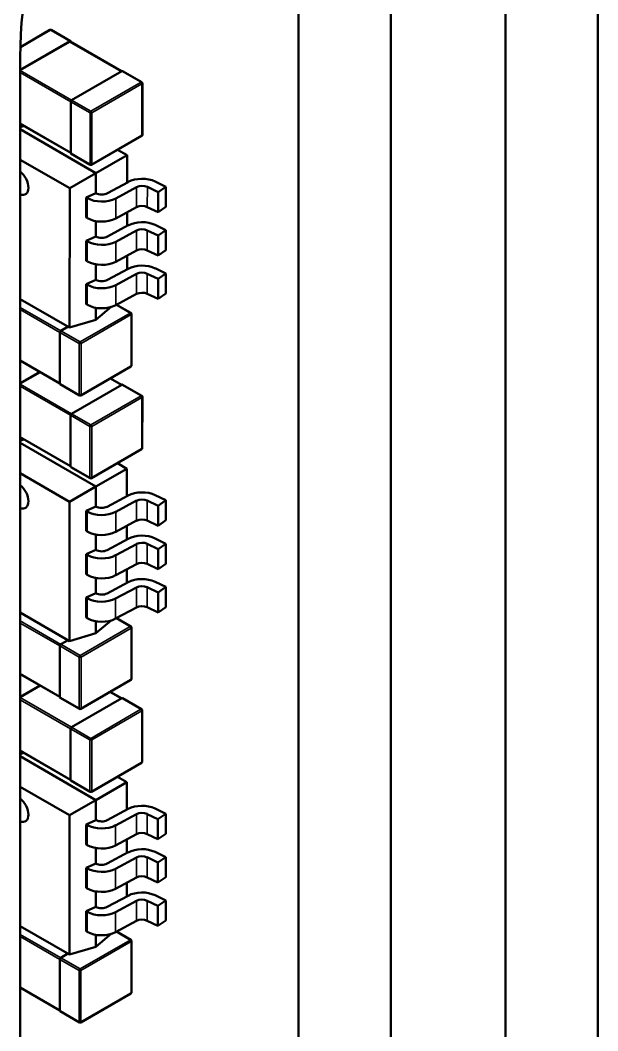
# Model space of a CAD drawing. Header units: millimetres. Extents: x 3100 to 5091, y 868 to 1900.
# Drawn here: x 4134.22 to 4141.3, y 1654.08 to 1666.45 of the extents above; entities that cross this region are included whole.
import ezdxf

# ---------------------------------------------------------------- set-up
doc = ezdxf.new("R2010")
doc.units = ezdxf.units.MM
doc.header["$LTSCALE"] = 1.8
doc.layers.add('외형선(ISO)', color=7, linetype='Continuous', lineweight=50)
doc.layers.add('좁은 외형선(ISO)', color=7, linetype='Continuous', lineweight=35)

msp = doc.modelspace()

# ---------------------------------------------------------------- linework, layer by layer
at = {"layer": '외형선(ISO)'}
for p, q in [((4138.763, 1650.73), (4138.763, 1672.537)), ((4137.63, 1650.076), (4137.63, 1672.048)), ((4140.164, 1642.16), (4140.164, 1670.737)), ((4141.295, 1670.084), (4141.295, 1641.507)), ((4134.226, 1666.123), (4134.587, 1666.332)), ((4134.603, 1666.332), (4134.84, 1666.195)), ((4134.832, 1666.195), (4134.224, 1665.844)), ((4134.224, 1665.84), (4134.828, 1666.188)), ((4134.836, 1666.189), (4135.466, 1665.826)), ((4134.843, 1666.185), (4134.843, 1666.188)), ((4134.224, 1637.424), (4134.224, 1666.002)), ((4134.854, 1665.473), (4135.468, 1665.827)), ((4135.476, 1665.828), (4135.712, 1665.691)), ((4135.72, 1665.05), (4135.72, 1665.677)), ((4134.843, 1664.826), (4134.843, 1665.453)), ((4134.843, 1664.828), (4134.224, 1665.185)), ((4134.224, 1665.141), (4134.271, 1665.158)), ((4134.224, 1665.116), (4135.152, 1664.58)), ((4135.712, 1665.037), (4135.098, 1664.682)), ((4135.417, 1664.866), (4135.532, 1664.8)), ((4134.83, 1664.394), (4134.224, 1664.744)), ((4135.082, 1664.682), (4134.846, 1664.819)), ((4135.152, 1664.58), (4135.532, 1664.8)), ((4135.532, 1664.8), (4135.532, 1664.464)), ((4135.152, 1664.58), (4134.83, 1664.394)), ((4135.152, 1664.58), (4135.152, 1664.336)), ((4135.291, 1664.334), (4135.546, 1664.471)), ((4135.877, 1664.476), (4136.009, 1664.412)), ((4134.829, 1662.69), (4134.83, 1664.394)), ((4135.648, 1664.408), (4135.393, 1664.271)), ((4135.913, 1664.346), (4135.781, 1664.41)), ((4136.009, 1664.412), (4135.913, 1664.346)), ((4135.913, 1664.101), (4135.913, 1664.346)), ((4136.009, 1664.167), (4136.009, 1664.412)), ((4135.031, 1664.283), (4135.152, 1664.336)), ((4135.031, 1664.038), (4135.031, 1664.283)), ((4135.046, 1664.274), (4135.031, 1664.283)), ((4135.648, 1664.163), (4135.393, 1664.026)), ((4135.532, 1664.1), (4135.532, 1663.933)), ((4135.913, 1664.101), (4135.78, 1664.165)), ((4136.009, 1664.167), (4135.913, 1664.101)), ((4135.046, 1664.029), (4135.031, 1664.038)), ((4135.152, 1663.993), (4135.152, 1663.805)), ((4135.291, 1663.803), (4135.546, 1663.941)), ((4135.648, 1663.877), (4135.393, 1663.74)), ((4135.913, 1663.815), (4135.78, 1663.879)), ((4135.877, 1663.946), (4136.009, 1663.882)), ((4136.009, 1663.882), (4135.913, 1663.815)), ((4136.009, 1663.637), (4136.009, 1663.882)), ((4135.031, 1663.752), (4135.152, 1663.805)), ((4135.031, 1663.507), (4135.031, 1663.752)), ((4135.046, 1663.744), (4135.031, 1663.752)), ((4135.912, 1663.57), (4135.913, 1663.815)), ((4135.648, 1663.632), (4135.393, 1663.495)), ((4135.912, 1663.57), (4135.78, 1663.634)), ((4136.009, 1663.637), (4135.912, 1663.57)), ((4135.046, 1663.499), (4135.031, 1663.507)), ((4135.532, 1663.57), (4135.532, 1663.402)), ((4135.152, 1663.462), (4135.152, 1663.274)), ((4135.291, 1663.273), (4135.546, 1663.41)), ((4135.877, 1663.415), (4136.009, 1663.351)), ((4135.031, 1663.222), (4135.152, 1663.274)), ((4135.648, 1663.347), (4135.393, 1663.209)), ((4135.912, 1663.285), (4135.78, 1663.349)), ((4136.009, 1663.351), (4135.912, 1663.285)), ((4135.912, 1663.04), (4135.912, 1663.285)), ((4136.009, 1663.106), (4136.009, 1663.351)), ((4135.031, 1662.977), (4135.031, 1663.222)), ((4135.046, 1663.213), (4135.031, 1663.222)), ((4134.224, 1663.039), (4134.829, 1662.69)), ((4135.648, 1663.102), (4135.393, 1662.964)), ((4135.912, 1663.04), (4135.78, 1663.104)), ((4136.009, 1663.106), (4135.912, 1663.04)), ((4135.046, 1662.968), (4135.031, 1662.977)), ((4135.337, 1662.942), (4135.152, 1662.784)), ((4135.152, 1662.932), (4135.152, 1662.784)), ((4135.404, 1662.97), (4135.58, 1662.869)), ((4134.829, 1662.69), (4135.152, 1662.784)), ((4135.588, 1662.855), (4135.588, 1662.228)), ((4134.711, 1662.003), (4134.711, 1662.63)), ((4134.722, 1662.65), (4134.81, 1662.701)), ((4134.224, 1662.286), (4134.711, 1662.005)), ((4134.224, 1662.286), (4134.225, 1662.286)), ((4134.465, 1662.147), (4134.224, 1662.008)), ((4134.224, 1662.004), (4134.469, 1662.145)), ((4134.966, 1661.86), (4135.58, 1662.214)), ((4134.714, 1661.996), (4134.95, 1661.86)), ((4135.328, 1662.068), (4135.465, 1661.989)), ((4134.854, 1661.636), (4135.467, 1661.991)), ((4135.475, 1661.991), (4135.712, 1661.855)), ((4135.719, 1661.214), (4135.72, 1661.841)), ((4134.842, 1660.99), (4134.842, 1661.617)), ((4134.842, 1660.992), (4134.224, 1661.349)), ((4134.224, 1661.305), (4134.27, 1661.322)), ((4134.224, 1661.28), (4135.151, 1660.744)), ((4135.711, 1661.2), (4135.098, 1660.846)), ((4135.416, 1661.03), (4135.531, 1660.963)), ((4134.829, 1660.558), (4134.224, 1660.907)), ((4135.082, 1660.846), (4134.845, 1660.982)), ((4135.151, 1660.744), (4135.531, 1660.963)), ((4135.531, 1660.963), (4135.531, 1660.627)), ((4135.151, 1660.744), (4134.829, 1660.558)), ((4135.151, 1660.744), (4135.151, 1660.499)), ((4135.29, 1660.498), (4135.545, 1660.635)), ((4135.876, 1660.64), (4136.008, 1660.576)), ((4134.829, 1658.854), (4134.829, 1660.558)), ((4135.647, 1660.572), (4135.393, 1660.434)), ((4135.912, 1660.51), (4135.78, 1660.574)), ((4136.008, 1660.576), (4135.912, 1660.51)), ((4136.008, 1660.331), (4136.008, 1660.576)), ((4135.03, 1660.447), (4135.151, 1660.499)), ((4135.03, 1660.202), (4135.03, 1660.447)), ((4135.045, 1660.438), (4135.03, 1660.447)), ((4135.912, 1660.265), (4135.912, 1660.51)), ((4135.647, 1660.327), (4135.393, 1660.189)), ((4135.531, 1660.264), (4135.531, 1660.097)), ((4135.912, 1660.265), (4135.78, 1660.329)), ((4136.008, 1660.331), (4135.912, 1660.265)), ((4135.045, 1660.193), (4135.03, 1660.202)), ((4135.151, 1660.157), (4135.151, 1659.969)), ((4135.29, 1659.967), (4135.545, 1660.104)), ((4135.647, 1660.041), (4135.393, 1659.904)), ((4135.912, 1659.979), (4135.78, 1660.043)), ((4135.876, 1660.109), (4136.008, 1660.045)), ((4136.008, 1660.045), (4135.912, 1659.979)), ((4136.008, 1659.8), (4136.008, 1660.045)), ((4135.03, 1659.916), (4135.151, 1659.969)), ((4135.03, 1659.671), (4135.03, 1659.916)), ((4135.045, 1659.907), (4135.03, 1659.916)), ((4135.912, 1659.734), (4135.912, 1659.979)), ((4135.647, 1659.796), (4135.393, 1659.659)), ((4135.912, 1659.734), (4135.78, 1659.798)), ((4136.008, 1659.8), (4135.912, 1659.734)), ((4135.045, 1659.662), (4135.03, 1659.671)), ((4135.531, 1659.733), (4135.531, 1659.566)), ((4135.151, 1659.626), (4135.151, 1659.438)), ((4135.29, 1659.436), (4135.545, 1659.574)), ((4135.876, 1659.579), (4136.008, 1659.515)), ((4135.03, 1659.385), (4135.151, 1659.438)), ((4135.647, 1659.51), (4135.392, 1659.373)), ((4135.912, 1659.448), (4135.78, 1659.512)), ((4136.008, 1659.515), (4135.912, 1659.448)), ((4135.912, 1659.203), (4135.912, 1659.448)), ((4136.008, 1659.27), (4136.008, 1659.515)), ((4135.03, 1659.14), (4135.03, 1659.385)), ((4135.045, 1659.377), (4135.03, 1659.385)), ((4134.224, 1659.203), (4134.829, 1658.854)), ((4135.647, 1659.265), (4135.392, 1659.128)), ((4135.912, 1659.203), (4135.78, 1659.267)), ((4136.008, 1659.27), (4135.912, 1659.203)), ((4135.045, 1659.132), (4135.03, 1659.14)), ((4135.337, 1659.106), (4135.151, 1658.948)), ((4135.151, 1659.095), (4135.151, 1658.948)), ((4135.403, 1659.134), (4135.58, 1659.032)), ((4134.829, 1658.854), (4135.151, 1658.948)), ((4135.588, 1659.019), (4135.587, 1658.392)), ((4134.71, 1658.167), (4134.71, 1658.794)), ((4134.722, 1658.814), (4134.81, 1658.864)), ((4134.224, 1658.45), (4134.71, 1658.169)), ((4134.465, 1658.311), (4134.224, 1658.172)), ((4134.224, 1658.168), (4134.468, 1658.309)), ((4134.966, 1658.023), (4135.579, 1658.378)), ((4135.327, 1658.232), (4135.464, 1658.153)), ((4134.713, 1658.16), (4134.95, 1658.023)), ((4134.853, 1657.8), (4135.467, 1658.154)), ((4135.475, 1658.155), (4135.711, 1658.019)), ((4135.719, 1657.378), (4135.719, 1658.005)), ((4134.842, 1657.153), (4134.842, 1657.78)), ((4134.842, 1657.155), (4134.224, 1657.512)), ((4134.224, 1657.469), (4134.27, 1657.485)), ((4134.224, 1657.443), (4135.151, 1656.908)), ((4135.711, 1657.364), (4135.097, 1657.01)), ((4135.415, 1657.193), (4135.531, 1657.127)), ((4134.828, 1656.722), (4134.224, 1657.07)), ((4135.081, 1657.01), (4134.845, 1657.146)), ((4135.151, 1656.908), (4135.531, 1657.127)), ((4135.531, 1657.127), (4135.53, 1656.791)), ((4135.151, 1656.908), (4134.828, 1656.722)), ((4135.151, 1656.908), (4135.151, 1656.663)), ((4135.876, 1656.804), (4136.008, 1656.74)), ((4134.828, 1655.017), (4134.828, 1656.722)), ((4135.29, 1656.661), (4135.544, 1656.799)), ((4135.647, 1656.735), (4135.392, 1656.598)), ((4135.911, 1656.673), (4135.779, 1656.737)), ((4136.008, 1656.74), (4135.911, 1656.673)), ((4136.008, 1656.495), (4136.008, 1656.74)), ((4135.03, 1656.61), (4135.151, 1656.663)), ((4135.03, 1656.365), (4135.03, 1656.61)), ((4135.045, 1656.602), (4135.03, 1656.61)), ((4135.911, 1656.428), (4135.911, 1656.673)), ((4135.647, 1656.49), (4135.392, 1656.353)), ((4135.911, 1656.428), (4135.779, 1656.492)), ((4136.008, 1656.495), (4135.911, 1656.428)), ((4135.045, 1656.357), (4135.03, 1656.365)), ((4135.151, 1656.32), (4135.151, 1656.132)), ((4135.53, 1656.428), (4135.53, 1656.26)), ((4135.29, 1656.131), (4135.544, 1656.268)), ((4135.647, 1656.205), (4135.392, 1656.067)), ((4135.911, 1656.143), (4135.779, 1656.207)), ((4135.876, 1656.273), (4136.008, 1656.209)), ((4136.008, 1656.209), (4135.911, 1656.143)), ((4136.008, 1655.964), (4136.008, 1656.209)), ((4135.03, 1656.08), (4135.151, 1656.132)), ((4135.03, 1655.835), (4135.03, 1656.08)), ((4135.045, 1656.071), (4135.03, 1656.08)), ((4135.911, 1655.898), (4135.911, 1656.143)), ((4135.647, 1655.96), (4135.392, 1655.822)), ((4135.911, 1655.898), (4135.779, 1655.962)), ((4136.008, 1655.964), (4135.911, 1655.898)), ((4135.045, 1655.826), (4135.03, 1655.835)), ((4135.53, 1655.897), (4135.53, 1655.73)), ((4135.151, 1655.79), (4135.151, 1655.601)), ((4135.29, 1655.6), (4135.544, 1655.737)), ((4135.876, 1655.742), (4136.008, 1655.678)), ((4135.03, 1655.549), (4135.151, 1655.601)), ((4135.647, 1655.674), (4135.392, 1655.537)), ((4135.911, 1655.612), (4135.779, 1655.676)), ((4136.008, 1655.678), (4135.911, 1655.612)), ((4135.911, 1655.367), (4135.911, 1655.612)), ((4136.008, 1655.433), (4136.008, 1655.678)), ((4135.03, 1655.304), (4135.03, 1655.549)), ((4135.045, 1655.54), (4135.03, 1655.549)), ((4134.224, 1655.366), (4134.828, 1655.017)), ((4135.647, 1655.429), (4135.392, 1655.292)), ((4135.911, 1655.367), (4135.779, 1655.431)), ((4136.008, 1655.433), (4135.911, 1655.367)), ((4135.045, 1655.295), (4135.03, 1655.304)), ((4135.336, 1655.269), (4135.151, 1655.112)), ((4135.151, 1655.259), (4135.151, 1655.112)), ((4135.403, 1655.298), (4135.579, 1655.196)), ((4134.828, 1655.017), (4135.151, 1655.112)), ((4135.587, 1655.182), (4135.587, 1654.555)), ((4134.71, 1654.331), (4134.71, 1654.958)), ((4134.721, 1654.977), (4134.809, 1655.028)), ((4134.224, 1654.613), (4134.71, 1654.333)), ((4134.965, 1654.187), (4135.579, 1654.541)), ((4134.713, 1654.323), (4134.949, 1654.187))]:
    msp.add_line(p, q, dxfattribs=at)
for centre, start, end in [((4134.595, 1666.318), 59.9906, 120), ((4135.704, 1665.677), 359.9906, 59.9906), ((4135.704, 1665.05), 300, 359.9906), ((4135.09, 1664.696), 239.9906, 300), ((4135.572, 1662.855), 359.9906, 59.9906), ((4135.572, 1662.228), 300, 359.9906), ((4134.958, 1661.874), 239.9906, 300), ((4135.704, 1661.841), 359.9906, 59.9906), ((4135.703, 1661.214), 300, 359.9906), ((4135.09, 1660.86), 239.9906, 300), ((4135.572, 1659.019), 359.9906, 59.9906), ((4135.571, 1658.392), 300, 359.9906), ((4134.958, 1658.037), 239.9906, 300), ((4135.703, 1658.005), 359.9906, 59.9906), ((4135.703, 1657.378), 300, 359.9906), ((4135.089, 1657.023), 239.9906, 300), ((4135.571, 1655.182), 359.9906, 59.9906), ((4135.571, 1654.555), 300, 359.9906), ((4134.957, 1654.201), 239.9906, 300)]:
    msp.add_arc(centre, 0.016, start, end, dxfattribs=at)
for centre, major_axis, ratio, start_param, end_param in [((4137.76, 1668.043), (2.5, 4.33), 0.57735, 5.497787, 8.63938), ((4134.828, 1666.175), (0.008, 0.0139), 0.577241, 0, 0.785493), ((4134.832, 1666.181), (0.008, 0.0139), 0.577241, 5.497882, 7.068678), ((4135.468, 1665.814), (0.008, 0.0139), 0.577241, 0, 0.785493), ((4134.854, 1665.46), (0.008, 0.0139), 0.577241, 0.785493, 2.356289), ((4134.854, 1664.833), (-0.008, -0.0139), 0.577241, 5.497882, 6.283185), ((4134.201, 1664.472), (0.088, -0.152), 0.57735, 5.686113, 8.451054), ((4135.716, 1664.366), (0.25, 0), 0.57746, 0.872759, 2.321383), ((4135.716, 1664.366), (-0.1, 0), 0.57746, 4.014352, 5.462975), ((4135.223, 1664.376), (-0.25, 0), 0.57746, 0.785493, 2.321383), ((4135.223, 1664.376), (0.1, 0), 0.57746, 3.927086, 5.462975), ((4135.716, 1664.121), (-0.1, 0), 0.57746, 4.014352, 5.462975), ((4135.223, 1664.131), (-0.25, 0), 0.57746, 0.785493, 2.321383), ((4135.716, 1663.835), (0.25, 0), 0.57746, 0.872759, 2.321383), ((4135.716, 1663.835), (-0.1, 0), 0.57746, 4.014352, 5.462975), ((4135.223, 1663.846), (-0.25, 0), 0.57746, 0.785493, 2.321383), ((4135.223, 1663.846), (0.1, 0), 0.57746, 3.927086, 5.462975), ((4135.716, 1663.59), (-0.1, 0), 0.57746, 4.014352, 5.462975), ((4135.223, 1663.601), (-0.25, 0), 0.57746, 0.785493, 2.321383), ((4135.716, 1663.304), (0.25, 0), 0.57746, 0.872759, 2.321383), ((4135.716, 1663.304), (-0.1, 0), 0.57746, 4.014352, 5.462975), ((4135.223, 1663.315), (0.1, 0), 0.57746, 3.927086, 5.462975), ((4135.223, 1663.315), (-0.25, 0), 0.57746, 0.785493, 2.321383), ((4135.716, 1663.059), (-0.1, 0), 0.57746, 4.014352, 5.462975), ((4135.223, 1663.07), (-0.25, 0), 0.57746, 0.785493, 2.321383), ((4134.722, 1662.637), (0.008, 0.0139), 0.577241, 0.785493, 2.356289), ((4134.722, 1662.01), (-0.008, -0.0139), 0.577241, 5.497882, 6.283185), ((4135.467, 1661.978), (0.008, 0.0139), 0.577241, 0, 0.785493), ((4134.854, 1661.623), (0.008, 0.0139), 0.577241, 0.785493, 2.356289), ((4134.853, 1660.996), (-0.008, -0.0139), 0.577241, 5.497882, 6.283185), ((4134.2, 1660.636), (0.088, -0.152), 0.57735, 5.691292, 8.445875), ((4135.716, 1660.529), (0.25, 0), 0.57746, 0.872759, 2.321383), ((4135.716, 1660.529), (-0.1, 0), 0.57746, 4.014352, 5.462975), ((4135.222, 1660.54), (-0.25, 0), 0.57746, 0.785493, 2.321383), ((4135.222, 1660.54), (0.1, 0), 0.57746, 3.927086, 5.462975), ((4135.716, 1660.284), (-0.1, 0), 0.57746, 4.014352, 5.462975), ((4135.222, 1660.295), (-0.25, 0), 0.57746, 0.785493, 2.321383), ((4135.716, 1659.999), (0.25, 0), 0.57746, 0.872759, 2.321383), ((4135.716, 1659.999), (-0.1, 0), 0.57746, 4.014352, 5.462975), ((4135.222, 1660.009), (-0.25, 0), 0.57746, 0.785493, 2.321383), ((4135.222, 1660.009), (0.1, 0), 0.57746, 3.927086, 5.462975), ((4135.715, 1659.754), (-0.1, 0), 0.57746, 4.014352, 5.462975), ((4135.222, 1659.764), (-0.25, 0), 0.57746, 0.785493, 2.321383), ((4135.715, 1659.468), (0.25, 0), 0.57746, 0.872759, 2.321383), ((4135.715, 1659.468), (-0.1, 0), 0.57746, 4.014352, 5.462975), ((4135.222, 1659.479), (0.1, 0), 0.57746, 3.927086, 5.462975), ((4135.222, 1659.479), (-0.25, 0), 0.57746, 0.785493, 2.321383), ((4135.715, 1659.223), (-0.1, 0), 0.57746, 4.014352, 5.462975), ((4135.222, 1659.234), (-0.25, 0), 0.57746, 0.785493, 2.321383), ((4134.722, 1658.801), (0.008, 0.0139), 0.577241, 0.785493, 2.356289), ((4134.721, 1658.174), (-0.008, -0.0139), 0.577241, 5.497882, 6.283185), ((4135.467, 1658.141), (0.008, 0.0139), 0.577241, 0, 0.785493), ((4134.853, 1657.787), (0.008, 0.0139), 0.577241, 0.785493, 2.356289), ((4134.853, 1657.16), (-0.008, -0.0139), 0.577241, 5.497882, 6.283185), ((4134.2, 1656.8), (0.088, -0.152), 0.57735, 5.696476, 8.440691), ((4135.715, 1656.693), (0.25, 0), 0.57746, 0.872759, 2.321383), ((4135.715, 1656.693), (-0.1, 0), 0.57746, 4.014352, 5.462975), ((4135.222, 1656.704), (-0.25, 0), 0.57746, 0.785493, 2.321383), ((4135.222, 1656.704), (0.1, 0), 0.57746, 3.927086, 5.462975), ((4135.715, 1656.448), (-0.1, 0), 0.57746, 4.014352, 5.462975), ((4135.221, 1656.459), (-0.25, 0), 0.57746, 0.785493, 2.321383), ((4135.715, 1656.162), (0.25, 0), 0.57746, 0.872759, 2.321383), ((4135.715, 1656.162), (-0.1, 0), 0.57746, 4.014352, 5.462975), ((4135.221, 1656.173), (-0.25, 0), 0.57746, 0.785493, 2.321383), ((4135.221, 1656.173), (0.1, 0), 0.57746, 3.927086, 5.462975), ((4135.715, 1655.917), (-0.1, 0), 0.57746, 4.014352, 5.462975), ((4135.221, 1655.928), (-0.25, 0), 0.57746, 0.785493, 2.321383), ((4135.715, 1655.632), (0.25, 0), 0.57746, 0.872759, 2.321383), ((4135.715, 1655.632), (-0.1, 0), 0.57746, 4.014352, 5.462975), ((4135.221, 1655.642), (0.1, 0), 0.57746, 3.927086, 5.462975), ((4135.221, 1655.642), (-0.25, 0), 0.57746, 0.785493, 2.321383), ((4135.715, 1655.387), (-0.1, 0), 0.57746, 4.014352, 5.462975), ((4135.221, 1655.397), (-0.25, 0), 0.57746, 0.785493, 2.321383), ((4134.721, 1654.964), (0.008, 0.0139), 0.577241, 0.785493, 2.356289), ((4134.721, 1654.337), (-0.008, -0.0139), 0.577241, 5.497882, 6.283185)]:
    msp.add_ellipse(centre, major_axis=major_axis, ratio=ratio, start_param=start_param, end_param=end_param, dxfattribs=at)
at = {"layer": '좁은 외형선(ISO)'}
for p, q in [((4134.595, 1666.331), (4134.226, 1666.117)), ((4134.832, 1666.195), (4134.595, 1666.331)), ((4134.828, 1666.188), (4135.461, 1665.823)), ((4134.224, 1665.836), (4134.854, 1665.472)), ((4134.843, 1665.452), (4134.224, 1665.81)), ((4135.468, 1665.827), (4135.704, 1665.691)), ((4135.09, 1665.336), (4135.704, 1665.691)), ((4135.102, 1665.317), (4135.715, 1665.671)), ((4135.715, 1665.671), (4135.715, 1665.044)), ((4134.854, 1665.473), (4135.09, 1665.336)), ((4134.843, 1665.453), (4135.079, 1665.317)), ((4135.079, 1664.69), (4135.079, 1665.317)), ((4135.102, 1664.69), (4135.102, 1665.317)), ((4134.843, 1664.833), (4134.224, 1665.191)), ((4135.715, 1665.044), (4135.102, 1664.69)), ((4134.843, 1664.826), (4135.079, 1664.69)), ((4135.648, 1664.163), (4135.648, 1664.408)), ((4135.78, 1664.165), (4135.781, 1664.41)), ((4135.046, 1664.029), (4135.046, 1664.274)), ((4135.393, 1664.026), (4135.393, 1664.271)), ((4135.648, 1663.632), (4135.648, 1663.877)), ((4135.78, 1663.634), (4135.78, 1663.879)), ((4135.046, 1663.499), (4135.046, 1663.744)), ((4135.393, 1663.495), (4135.393, 1663.74)), ((4135.648, 1663.102), (4135.648, 1663.347)), ((4135.78, 1663.104), (4135.78, 1663.349)), ((4135.046, 1662.968), (4135.046, 1663.213)), ((4135.393, 1662.964), (4135.393, 1663.209)), ((4134.722, 1662.65), (4134.224, 1662.937)), ((4134.224, 1662.911), (4134.711, 1662.63)), ((4135.572, 1662.868), (4134.958, 1662.514)), ((4135.399, 1662.968), (4135.572, 1662.868)), ((4134.97, 1662.494), (4135.583, 1662.848)), ((4135.583, 1662.848), (4135.583, 1662.221)), ((4134.711, 1662.63), (4134.947, 1662.494)), ((4134.958, 1662.514), (4134.722, 1662.65)), ((4134.947, 1661.867), (4134.947, 1662.494)), ((4134.97, 1661.867), (4134.97, 1662.494)), ((4134.224, 1662.292), (4134.711, 1662.011)), ((4134.229, 1662.283), (4134.224, 1662.281)), ((4135.583, 1662.221), (4134.97, 1661.867)), ((4134.224, 1661.999), (4134.853, 1661.636)), ((4134.711, 1662.003), (4134.947, 1661.867)), ((4135.323, 1662.066), (4135.46, 1661.987)), ((4134.842, 1661.616), (4134.224, 1661.973)), ((4135.467, 1661.991), (4135.704, 1661.854)), ((4135.09, 1661.5), (4135.704, 1661.854)), ((4135.101, 1661.48), (4135.715, 1661.835)), ((4135.715, 1661.835), (4135.715, 1661.208)), ((4134.854, 1661.636), (4135.09, 1661.5)), ((4134.842, 1661.617), (4135.078, 1661.48)), ((4135.078, 1660.853), (4135.078, 1661.48)), ((4135.101, 1660.853), (4135.101, 1661.48)), ((4134.842, 1660.997), (4134.224, 1661.354)), ((4135.715, 1661.208), (4135.101, 1660.853)), ((4134.842, 1660.99), (4135.078, 1660.853)), ((4135.647, 1660.327), (4135.647, 1660.572)), ((4135.78, 1660.329), (4135.78, 1660.574)), ((4135.045, 1660.193), (4135.045, 1660.438)), ((4135.393, 1660.189), (4135.393, 1660.434)), ((4135.647, 1659.796), (4135.647, 1660.041)), ((4135.78, 1659.798), (4135.78, 1660.043)), ((4135.045, 1659.662), (4135.045, 1659.907)), ((4135.393, 1659.659), (4135.393, 1659.904)), ((4135.647, 1659.265), (4135.647, 1659.51)), ((4135.78, 1659.267), (4135.78, 1659.512)), ((4135.045, 1659.132), (4135.045, 1659.377)), ((4135.392, 1659.128), (4135.392, 1659.373)), ((4134.721, 1658.813), (4134.224, 1659.1)), ((4134.224, 1659.074), (4134.71, 1658.793)), ((4135.572, 1659.032), (4134.958, 1658.677)), ((4135.399, 1659.131), (4135.572, 1659.032)), ((4134.969, 1658.658), (4135.583, 1659.012)), ((4135.583, 1659.012), (4135.583, 1658.385)), ((4134.71, 1658.794), (4134.946, 1658.658)), ((4134.958, 1658.677), (4134.722, 1658.814)), ((4134.946, 1658.031), (4134.946, 1658.658)), ((4134.969, 1658.031), (4134.969, 1658.658)), ((4134.224, 1658.455), (4134.71, 1658.174)), ((4134.229, 1658.447), (4134.224, 1658.445)), ((4135.583, 1658.385), (4134.969, 1658.031)), ((4134.224, 1658.162), (4134.852, 1657.799)), ((4134.71, 1658.167), (4134.946, 1658.031)), ((4135.323, 1658.229), (4135.46, 1658.15)), ((4134.842, 1657.779), (4134.224, 1658.136)), ((4135.467, 1658.154), (4135.703, 1658.018)), ((4135.089, 1657.663), (4135.703, 1658.018)), ((4135.1, 1657.644), (4135.714, 1657.998)), ((4135.714, 1657.998), (4135.714, 1657.371)), ((4134.853, 1657.8), (4135.089, 1657.663)), ((4134.842, 1657.78), (4135.078, 1657.644)), ((4135.078, 1657.017), (4135.078, 1657.644)), ((4135.1, 1657.017), (4135.1, 1657.644)), ((4134.842, 1657.161), (4134.224, 1657.517)), ((4135.714, 1657.371), (4135.1, 1657.017)), ((4134.842, 1657.153), (4135.078, 1657.017)), ((4135.647, 1656.49), (4135.647, 1656.735)), ((4135.779, 1656.492), (4135.779, 1656.737)), ((4135.045, 1656.357), (4135.045, 1656.602)), ((4135.392, 1656.353), (4135.392, 1656.598)), ((4135.647, 1655.96), (4135.647, 1656.205)), ((4135.779, 1655.962), (4135.779, 1656.207)), ((4135.045, 1655.826), (4135.045, 1656.071)), ((4135.392, 1655.822), (4135.392, 1656.067)), ((4135.647, 1655.429), (4135.647, 1655.674)), ((4135.779, 1655.431), (4135.779, 1655.676)), ((4135.045, 1655.295), (4135.045, 1655.54)), ((4135.392, 1655.292), (4135.392, 1655.537)), ((4134.72, 1654.977), (4134.224, 1655.263)), ((4134.224, 1655.237), (4134.71, 1654.957)), ((4135.571, 1655.195), (4134.957, 1654.841)), ((4135.398, 1655.295), (4135.571, 1655.195)), ((4134.968, 1654.821), (4135.582, 1655.176)), ((4135.582, 1655.176), (4135.582, 1654.549)), ((4134.71, 1654.958), (4134.946, 1654.821)), ((4134.957, 1654.841), (4134.721, 1654.977)), ((4134.946, 1654.194), (4134.946, 1654.821)), ((4134.968, 1654.194), (4134.968, 1654.821)), ((4134.224, 1654.618), (4134.71, 1654.338)), ((4135.582, 1654.549), (4134.968, 1654.194)), ((4134.71, 1654.331), (4134.946, 1654.194))]:
    msp.add_line(p, q, dxfattribs=at)
for centre, major_axis, ratio, start_param, end_param in [((4134.595, 1666.318), (-0.008, 0.0139), 0.57735, 5.497597, 6.283185), ((4134.595, 1666.318), (0.008, 0.0139), 0.577241, 0, 0.785493), ((4135.704, 1665.677), (0.008, 0.0139), 0.577241, 0, 0.785493), ((4135.704, 1665.677), (0.008, -0.0139), 0.57735, 0.785208, 2.356005), ((4135.704, 1665.677), (0.016, 0), 0.57746, 5.497882, 6.283185), ((4135.09, 1665.323), (0.008, 0.0139), 0.577241, 0.785493, 2.356289), ((4135.09, 1665.323), (0.008, -0.0139), 0.57735, 0.785208, 2.356005), ((4135.09, 1665.323), (0.016, 0), 0.57746, 3.927086, 5.497882), ((4135.704, 1665.05), (0.008, -0.0139), 0.57735, 0, 0.785208), ((4135.704, 1665.05), (0.016, 0), 0.57746, 5.497882, 6.283185), ((4135.09, 1664.696), (-0.008, -0.0139), 0.577241, 5.497882, 6.283185), ((4135.09, 1664.696), (0.016, 0), 0.57746, 3.927086, 5.497882), ((4135.09, 1664.696), (0.008, -0.0139), 0.57735, 0, 0.785208), ((4135.572, 1662.855), (0.008, 0.0139), 0.577241, 0, 0.785493), ((4135.572, 1662.855), (0.008, -0.0139), 0.57735, 0.785208, 2.356005), ((4135.572, 1662.855), (0.016, 0), 0.57746, 5.497882, 6.283185), ((4134.958, 1662.501), (0.008, 0.0139), 0.577241, 0.785493, 2.356289), ((4134.958, 1662.501), (0.016, 0), 0.57746, 3.927086, 5.497882), ((4134.958, 1662.501), (0.008, -0.0139), 0.57735, 0.785208, 2.356005), ((4135.572, 1662.228), (0.008, -0.0139), 0.57735, 0, 0.785208), ((4135.572, 1662.228), (0.016, 0), 0.57746, 5.497882, 6.283185), ((4134.958, 1661.874), (-0.008, -0.0139), 0.577241, 5.497882, 6.283185), ((4134.958, 1661.874), (0.016, 0), 0.57746, 3.927086, 5.497882), ((4134.958, 1661.874), (0.008, -0.0139), 0.57735, 0, 0.785208), ((4135.704, 1661.841), (0.008, 0.0139), 0.577241, 0, 0.785493), ((4135.704, 1661.841), (0.008, -0.0139), 0.57735, 0.785208, 2.356005), ((4135.704, 1661.841), (0.016, 0), 0.57746, 5.497882, 6.283185), ((4135.09, 1661.487), (0.008, 0.0139), 0.577241, 0.785493, 2.356289), ((4135.09, 1661.487), (0.016, 0), 0.57746, 3.927086, 5.497882), ((4135.09, 1661.487), (0.008, -0.0139), 0.57735, 0.785208, 2.356005), ((4135.703, 1661.214), (0.008, -0.0139), 0.57735, 0, 0.785208), ((4135.703, 1661.214), (0.016, 0), 0.57746, 5.497882, 6.283185), ((4135.09, 1660.86), (-0.008, -0.0139), 0.577241, 5.497882, 6.283185), ((4135.09, 1660.86), (0.016, 0), 0.57746, 3.927086, 5.497882), ((4135.09, 1660.86), (0.008, -0.0139), 0.57735, 0, 0.785208), ((4135.572, 1659.019), (0.008, 0.0139), 0.577241, 0, 0.785493), ((4135.572, 1659.019), (0.008, -0.0139), 0.57735, 0.785208, 2.356005), ((4135.572, 1659.019), (0.016, 0), 0.57746, 5.497882, 6.283185), ((4134.958, 1658.664), (0.008, 0.0139), 0.577241, 0.785493, 2.356289), ((4134.958, 1658.664), (0.016, 0), 0.57746, 3.927086, 5.497882), ((4134.958, 1658.664), (0.008, -0.0139), 0.57735, 0.785208, 2.356005), ((4135.571, 1658.392), (0.008, -0.0139), 0.57735, 0, 0.785208), ((4135.571, 1658.392), (0.016, 0), 0.57746, 5.497882, 6.283185), ((4134.958, 1658.037), (-0.008, -0.0139), 0.577241, 5.497882, 6.283185), ((4134.958, 1658.037), (0.016, 0), 0.57746, 3.927086, 5.497882), ((4134.958, 1658.037), (0.008, -0.0139), 0.57735, 0, 0.785208), ((4135.703, 1658.005), (0.008, 0.0139), 0.577241, 0, 0.785493), ((4135.703, 1658.005), (0.008, -0.0139), 0.57735, 0.785208, 2.356005), ((4135.703, 1658.005), (0.016, 0), 0.57746, 5.497882, 6.283185), ((4135.089, 1657.65), (0.008, 0.0139), 0.577241, 0.785493, 2.356289), ((4135.089, 1657.65), (0.016, 0), 0.57746, 3.927086, 5.497882), ((4135.089, 1657.65), (0.008, -0.0139), 0.57735, 0.785208, 2.356005), ((4135.703, 1657.378), (0.008, -0.0139), 0.57735, 0, 0.785208), ((4135.703, 1657.378), (0.016, 0), 0.57746, 5.497882, 6.283185), ((4135.089, 1657.023), (-0.008, -0.0139), 0.577241, 5.497882, 6.283185), ((4135.089, 1657.023), (0.016, 0), 0.57746, 3.927086, 5.497882), ((4135.089, 1657.023), (0.008, -0.0139), 0.57735, 0, 0.785208), ((4135.571, 1655.182), (0.008, 0.0139), 0.577241, 0, 0.785493), ((4135.571, 1655.182), (0.008, -0.0139), 0.57735, 0.785208, 2.356005), ((4135.571, 1655.182), (0.016, 0), 0.57746, 5.497882, 6.283185), ((4134.957, 1654.828), (0.008, 0.0139), 0.577241, 0.785493, 2.356289), ((4134.957, 1654.828), (0.008, -0.0139), 0.57735, 0.785208, 2.356005), ((4134.957, 1654.828), (0.016, 0), 0.57746, 3.927086, 5.497882), ((4135.571, 1654.555), (0.008, -0.0139), 0.57735, 0, 0.785208), ((4135.571, 1654.555), (0.016, 0), 0.57746, 5.497882, 6.283185), ((4134.957, 1654.201), (-0.008, -0.0139), 0.577241, 5.497882, 6.283185), ((4134.957, 1654.201), (0.016, 0), 0.57746, 3.927086, 5.497882), ((4134.957, 1654.201), (0.008, -0.0139), 0.57735, 0, 0.785208)]:
    msp.add_ellipse(centre, major_axis=major_axis, ratio=ratio, start_param=start_param, end_param=end_param, dxfattribs=at)

doc.saveas('drawing.dxf')
